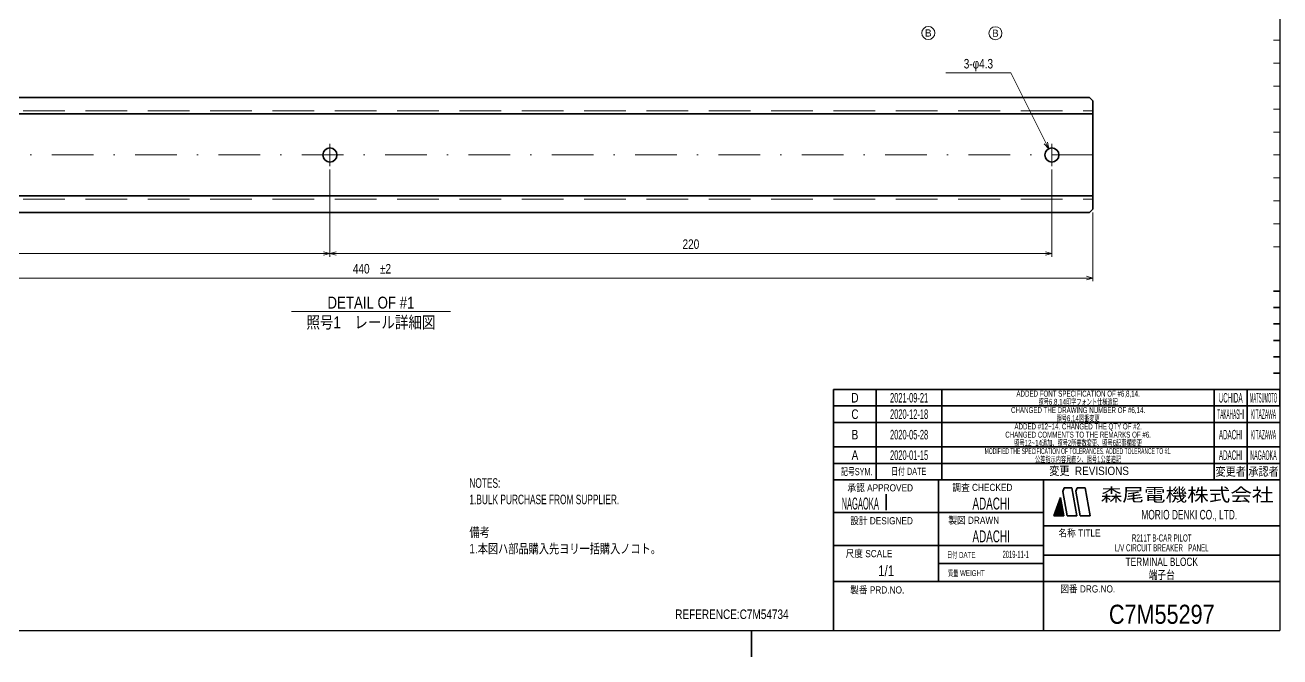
# Model space of a CAD drawing. Header units: millimetres. Extents: x 7 to 587, y 2 to 418.
# Drawn here: x 204.6 to 587, y 2 to 194.6 of the extents above; entities that cross this region are included whole.
import ezdxf
from ezdxf.enums import TextEntityAlignment as Align

# ---------------------------------------------------------------- set-up
doc = ezdxf.new("R2010")
doc.units = ezdxf.units.MM
doc.linetypes.add('DASHDOT', pattern=[25.3, 12.7, -6.3, 0, -6.3])
doc.linetypes.add('DASHED', pattern=[19, 12.7, -6.3])
for name, color, linetype in [('GR1_01', 7, 'Continuous'), ('GR1_05', 7, 'Continuous'), ('GR1_16', 7, 'Continuous'), ('図面枠C7M', 7, 'Continuous'), ('表題、部品表_01', 7, 'Continuous')]:
    doc.layers.add(name, color=color, linetype=linetype)
doc.styles.add('HG丸ｺﾞｼｯｸM-PRO', font='')
doc.styles.get('HG丸ｺﾞｼｯｸM-PRO').set_extended_font_data('HG丸ｺﾞｼｯｸM-PRO')

# ---------------------------------------------------------------- blocks, each defined once
blk = doc.blocks.new('BLKF026')
at = {"layer": '図面枠C7M', "color": 4, "linetype": 'Continuous', "lineweight": 13}
for p, q in [((519.668689, 49.19458), (520.290903, 49.816794)), ((519.749617, 49.41693), (520.269705, 49.937017)), ((519.830546, 49.63928), (520.248506, 50.05724)), ((519.911475, 49.861631), (520.227307, 50.177463)), ((519.992404, 50.083981), (520.206109, 50.297686)), ((520.073333, 50.306331), (520.18491, 50.417909)), ((520.154262, 50.528681), (520.163712, 50.538131)), ((518.157871, 44.996757), (520.693675, 47.532561)), ((518.211969, 45.192276), (520.672477, 47.652784)), ((518.292898, 45.414626), (520.651278, 47.773006)), ((518.299292, 44.996757), (520.714874, 47.412338)), ((518.373827, 45.636976), (520.63008, 47.893229)), ((518.440714, 44.996757), (520.736072, 47.292115)), ((518.454756, 45.859327), (520.608881, 48.013452)), ((518.535684, 46.081677), (520.587682, 48.133675)), ((518.582135, 44.996757), (520.757271, 47.171892)), ((518.616613, 46.304027), (520.566484, 48.253898)), ((518.697542, 46.526377), (520.545285, 48.374121)), ((518.723556, 44.996757), (520.778469, 47.051669)), ((518.778471, 46.748727), (520.524087, 48.494343)), ((518.8594, 46.971078), (520.502888, 48.614566)), ((518.864978, 44.996757), (520.799668, 46.931447)), ((518.940329, 47.193428), (520.48169, 48.734789)), ((519.006399, 44.996757), (520.820866, 46.811224)), ((519.021258, 47.415778), (520.460491, 48.855012)), ((519.102186, 47.638128), (520.439293, 48.975235)), ((519.147821, 44.996757), (520.842065, 46.691001)), ((519.183115, 47.860479), (520.418094, 49.095457)), ((519.264044, 48.082829), (520.396896, 49.21568)), ((519.289242, 44.996757), (520.863263, 46.570778)), ((519.344973, 48.305179), (520.375697, 49.335903)), ((519.425902, 48.527529), (520.354499, 49.456126)), ((519.430663, 44.996757), (520.884462, 46.450555)), ((519.506831, 48.749879), (520.3333, 49.576349)), ((519.572085, 44.996757), (520.90566, 46.330332)), ((519.58776, 48.97223), (520.312102, 49.696572)), ((519.713506, 44.996757), (520.926859, 46.21011)), ((519.854927, 44.996757), (520.948057, 46.089887)), ((519.996349, 44.996757), (520.969256, 45.969664)), ((520.13777, 44.996757), (520.990455, 45.849441)), ((520.279191, 44.996757), (521.011653, 45.729218)), ((520.420613, 44.996757), (521.032852, 45.608995)), ((520.562034, 44.996757), (521.05405, 45.488773)), ((520.703455, 44.996757), (521.075249, 45.36855)), ((520.844877, 44.996757), (521.096447, 45.248327)), ((520.986298, 44.996757), (521.117646, 45.128104)), ((521.12772, 44.996757), (521.138844, 45.007881))]:
    blk.add_line(p, q, dxfattribs=at)
blk = doc.blocks.new('BLKF023')
at = {"layer": '図面枠C7M', "color": 2, "linetype": 'Continuous', "lineweight": 25}
for p in [(587, 410), (7, 10)]:
    blk.add_line(p, (587, 10), dxfattribs=at)
at = {"layer": '図面枠C7M', "color": 4, "linetype": 'Continuous', "lineweight": 13}
for p, q in [((585, 190), (587, 190)), ((585, 183), (587, 183)), ((585, 176), (587, 176)), ((585, 169), (587, 169)), ((585, 162), (587, 162)), ((585, 155), (587, 155)), ((585, 148), (587, 148)), ((585, 141), (587, 141)), ((585, 134), (587, 134)), ((585, 127), (587, 127))]:
    blk.add_line(p, q, dxfattribs=at)
at = {"layer": '図面枠C7M', "color": 3, "linetype": 'Continuous', "lineweight": 35}
for p, q in [((587, 113.5), (585, 113.5)), ((587, 108.5), (585, 108.5)), ((587, 103.5), (585, 103.5)), ((587, 98.5), (585, 98.5)), ((587, 93.5), (585, 93.5)), ((587, 88.5), (585, 88.5)), ((587, 83.5), (585, 83.5)), ((451, 78.5), (587, 78.5)), ((451, 78.5), (451, 10)), ((464, 56), (464, 78.5)), ((484, 56), (484, 78.5)), ((567, 56), (567, 78.5)), ((577, 56), (577, 78.5)), ((451, 73.5), (587, 73.5)), ((451, 66), (587, 66)), ((451, 61), (587, 61)), ((451, 56), (587, 56)), ((483, 56), (483, 25)), ((515, 56), (515, 10)), ((467.01, 51.56), (467.01, 46.69)), ((518.14, 45), (520.16, 50.55)), ((521.14, 45), (520.16, 50.55)), ((520.84, 52.4), (521.23, 53.5)), ((522.14, 45), (520.84, 52.4)), ((521.23, 53.5), (523.64, 53.5)), ((525.14, 45), (523.64, 53.5)), ((525.18, 53.5), (524.82, 52.51)), ((526.14, 45), (524.82, 52.51)), ((525.18, 53.5), (527.64, 53.5)), ((529.14, 45), (527.64, 53.5)), ((451, 46), (515, 46)), ((518.14, 45), (521.14, 45)), ((522.14, 45), (525.14, 45)), ((526.14, 45), (529.14, 45)), ((515, 42), (587, 42)), ((451, 36), (515, 36)), ((515, 33), (587, 33)), ((483, 30.5), (515, 30.5)), ((451, 25), (587, 25)), ((426, 2), (426, 10))]:
    blk.add_line(p, q, dxfattribs=at)
at = {"layer": '図面枠C7M', "color": 4, "linetype": 'Continuous', "lineweight": 13}
blk.add_blockref('BLKF026', (0, 0), dxfattribs=at)
at = {"layer": '図面枠C7M', "color": 4, "linetype": 'Continuous', "lineweight": 13, "style": 'HG丸ｺﾞｼｯｸM-PRO'}
for s, height, width, p in [('記号SYM.', 2.182, 0.69227, (458.03, 58.49)), ('日付 DATE', 2.182, 0.692507, (473.87, 58.58)), ('変更  REVISIONS', 2.5455, 0.887352, (528.85, 58.72)), ('変更者', 2.545, 0.887717, (572, 58.5)), ('承認者', 2.545, 0.887717, (582, 58.5)), ('承認 APPROVED', 2.1818, 0.863151, (465.21, 53.54)), ('調査 CHECKED', 2.182, 0.863174, (496.34, 53.67)), ('設計 DESIGNED', 2.1818, 0.862613, (465.61, 43.51)), ('製図 DRAWN', 2.182, 0.863099, (493.7, 43.65)), ('名称 TITLE', 2.182, 0.862489, (525.93, 39.77)), ('尺度 SCALE', 2.182, 0.862581, (461.78, 33.49)), ('日付 DATE', 1.818, 0.618255, (489.88, 33.09)), ('質量 WEIGHT', 1.818, 0.618812, (491.46, 27.55)), ('製番 PRD.NO.', 2.182, 0.863299, (464.29, 22.41)), ('図番 DRG.NO.', 2.182, 0.863083, (528.44, 22.73))]:
    blk.add_text(s, height=height, dxfattribs=dict(at, width=width)).set_placement(p, align=Align.MIDDLE_CENTER)
at = {"layer": '図面枠C7M', "color": 2, "linetype": 'Continuous', "lineweight": 25, "style": 'HG丸ｺﾞｼｯｸM-PRO', "width": 1.206081}
blk.add_text('森尾電機株式会社', height=4, dxfattribs=at).set_placement((558.72, 51.43), align=Align.MIDDLE_CENTER)
at = {"layer": '図面枠C7M', "color": 3, "linetype": 'Continuous', "lineweight": 35, "style": 'HG丸ｺﾞｼｯｸM-PRO', "width": 0.652197}
blk.add_text('MORIO DENKI CO., LTD.', height=2.9091, dxfattribs=at).set_placement((559.38, 45.36), align=Align.MIDDLE_CENTER)
blk = doc.blocks.new('BLKF027')
at = {"layer": '図面枠C7M', "color": 3, "linetype": 'Continuous', "lineweight": 35, "style": 'HG丸ｺﾞｼｯｸM-PRO'}
for s, height, width, p in [('D', 2.91, 0.784656, (457.5, 81)), ('2021-09-21', 2.909, 0.488281, (474, 81)), ('ADDED FONT SPECIFICATION OF #6,8,14.', 1.8182, 0.618174, (525.5, 82.25)), ('UCHIDA', 2.909, 0.3908, (572, 81)), ('MATSUMOTO', 2.909, 0.26157, (582, 81)), ('C', 2.91, 0.782198, (457.5, 76)), ('2020-12-18', 2.909, 0.488281, (474, 76)), ('CHANGED THE DRAWING NUMBER OF #6,14.', 1.8182, 0.61886, (525.5, 77.25)), ('TAKAHASHI', 2.909, 0.29452, (572, 76)), ('KITAZAWA', 2.909, 0.308644, (582, 76)), ('ADDED #12~14. CHANGED THE QTY OF #2.', 1.8182, 0.618303, (525.5, 72.25)), ('B', 2.91, 0.78204, (457.5, 69.75)), ('2020-05-28', 2.909, 0.488281, (474, 69.75)), ('ADACHI', 2.909, 0.39045, (572, 69.75)), ('KITAZAWA', 2.909, 0.308644, (582, 69.75)), ('MODIFIED THE SPECIFICATION OF TOLERANCES. ADDED TOLERANCE TO #1.', 1.8182, 0.497763, (525.5, 64.75)), ('A', 2.91, 0.782973, (457.5, 63.5)), ('2020-01-15', 2.909, 0.488281, (474, 63.5)), ('ADACHI', 2.909, 0.39045, (572, 63.5)), ('NAGAOKA', 2.909, 0.334453, (582, 63.5)), ('NAGAOKA', 3.636, 0.414524, (459.11, 48.75)), ('ADACHI', 3.636, 0.619335, (499, 48.75)), ('ADACHI', 3.636, 0.619335, (499, 38.75)), ('R211T B-CAR PILOT', 2.1818, 0.522123, (551, 38.25)), ('L/V CIRCUIT BREAKER\u3000PANEL', 2.1818, 0.522183, (551, 35.25)), ('2019-11-1', 2.182, 0.482367, (506.5, 33.25)), ('TERMINAL BLOCK', 2.5455, 0.742009, (551, 31)), ('1/1', 3.273, 0.80628, (467, 28.25)), ('C7M55297', 5.818, 0.846013, (551, 15))]:
    blk.add_text(s, height=height, dxfattribs=dict(at, width=width)).set_placement(p, align=Align.MIDDLE_CENTER)
blk = doc.blocks.new('BLKF058')
at = {"layer": 'GR1_01', "color": 3, "linetype": 'Continuous', "lineweight": 35}
for p, q in [((91, 172.5), (529, 172.5)), ((529, 172.5), (530, 171.5)), ((530, 171.5), (530, 138.5)), ((90, 167.5), (530, 167.5)), ((90, 142.5), (530, 142.5)), ((530, 138.5), (529, 137.5)), ((91, 137.5), (529, 137.5))]:
    blk.add_line(p, q, dxfattribs=at)
at = {"layer": 'GR1_01', "color": 4, "linetype": 'DASHED', "lineweight": 13}
for p, q in [((90, 168.5), (530, 168.5)), ((90, 141.5), (530, 141.5))]:
    blk.add_line(p, q, dxfattribs=at)
at = {"layer": 'GR1_01', "color": 4, "linetype": 'DASHDOT', "lineweight": 13}
for p, q in [((297.5, 158.37), (297.5, 151.62)), ((517.5, 158.37), (517.5, 151.62)), ((85.72, 155), (536.19, 155))]:
    blk.add_line(p, q, dxfattribs=at)
at = {"layer": 'GR1_01', "color": 3, "linetype": 'Continuous', "lineweight": 35}
for centre in [(297.5, 155), (517.5, 155)]:
    blk.add_circle(centre, 2.15, dxfattribs=at)
blk = doc.blocks.new('FXTIP_ARROW_E')
at = {"color": 0, "linetype": 'Continuous', "lineweight": -2}
for q in [(-1, 0), (-0.97, 0.26), (-0.97, -0.26)]:
    blk.add_line((0, 0), q, dxfattribs=at)
blk = doc.blocks.new('FXTIP_ARROW_S')
at = {"color": 0, "linetype": 'Continuous', "lineweight": -2}
for q in [(-1, 0), (-0.97, 0.26), (-0.97, -0.26)]:
    blk.add_line((0, 0), q, dxfattribs=at)
blk = doc.blocks.new('BLKF161')
at = {"layer": 'GR1_05', "color": 4, "linetype": 'Continuous', "lineweight": 13}
blk.add_circle((479.86, 192.19), 2, dxfattribs=at)
at = {"layer": 'GR1_05', "color": 4, "linetype": 'Continuous', "lineweight": 13, "style": 'HG丸ｺﾞｼｯｸM-PRO', "width": 1.04272}
blk.add_text('B', height=2.18, dxfattribs=at).set_placement((479.86, 192.19), align=Align.MIDDLE_CENTER)
blk = doc.blocks.new('BLKF162')
at = {"layer": 'GR1_05', "color": 4, "linetype": 'Continuous', "lineweight": 13}
blk.add_circle((500.3, 192.11), 2, dxfattribs=at)
at = {"layer": 'GR1_05', "color": 4, "linetype": 'Continuous', "lineweight": 13, "style": 'HG丸ｺﾞｼｯｸM-PRO', "width": 1.04272}
blk.add_text('B', height=2.18, dxfattribs=at).set_placement((500.3, 192.11), align=Align.MIDDLE_CENTER)
blk = doc.blocks.new('BLKF167')
at = {"layer": '図面枠C7M', "color": 3, "linetype": 'Continuous', "lineweight": 35}
for p, q in [((451, 83.5), (587, 83.5)), ((451, 83.5), (451, 78.5)), ((464, 83.5), (464, 78.5)), ((484, 83.5), (484, 78.5)), ((567, 83.5), (567, 78.5)), ((577, 83.5), (577, 78.5)), ((587, 83.5), (587, 78.5)), ((451, 78.5), (587, 78.5))]:
    blk.add_line(p, q, dxfattribs=at)
blk = doc.blocks.new('BLKF166')
at = {"layer": '図面枠C7M', "color": 3, "linetype": 'Continuous', "lineweight": 35}
blk.add_blockref('BLKF167', (0, 0), dxfattribs=at)

msp = doc.modelspace()

# ---------------------------------------------------------------- linework, layer by layer
at = {"layer": 'GR1_16', "color": 4, "linetype": 'Continuous', "lineweight": 13}
for p, q in [((505, 180), (485.24, 180)), ((516.54, 156.92), (505, 180)), ((297.5, 150.62), (297.5, 124)), ((517.5, 150.62), (517.5, 124)), ((530, 137.5), (530, 116.5)), ((102.5, 125), (297.5, 125)), ((297.5, 125), (517.5, 125)), ((90, 117.5), (530, 117.5)), ((285.8, 107.3), (334.2, 107.3))]:
    msp.add_line(p, q, dxfattribs=at)

# ---------------------------------------------------------------- block references
at = {"layer": 'GR1_01', "color": 3, "linetype": 'Continuous', "lineweight": 35}
msp.add_blockref('BLKF058', (0, 0), dxfattribs=at)
at = {"layer": 'GR1_05', "color": 4, "linetype": 'Continuous', "lineweight": 13}
for name in ['BLKF161', 'BLKF162']:
    msp.add_blockref(name, (0, 0), dxfattribs=at)
at = {"layer": 'GR1_16', "color": 4, "linetype": 'Continuous', "lineweight": 13, "xscale": 2, "yscale": 2}
for name, p, rotation in [('FXTIP_ARROW_S', (516.54, 156.92), 296.565051152295), ('FXTIP_ARROW_E', (297.5, 125), 360), ('FXTIP_ARROW_S', (297.5, 125), 180), ('FXTIP_ARROW_E', (517.5, 125), 360), ('FXTIP_ARROW_E', (530, 117.5), 360)]:
    msp.add_blockref(name, p, dxfattribs=dict(at, rotation=rotation))
at = {"layer": '図面枠C7M', "color": 4, "linetype": 'Continuous', "lineweight": 13}
msp.add_blockref('BLKF023', (0, 0), dxfattribs=at)
at = {"layer": '図面枠C7M', "color": 3, "linetype": 'Continuous', "lineweight": 35}
for name in ['BLKF166', 'BLKF027']:
    msp.add_blockref(name, (0, 0), dxfattribs=at)

# ---------------------------------------------------------------- texts
at = {"layer": 'GR1_16', "color": 3, "linetype": 'Continuous', "lineweight": 35, "style": 'HG丸ｺﾞｼｯｸM-PRO', "width": 0.783565}
msp.add_text('3-φ4.3', height=2.909, dxfattribs=at).set_placement((495.12, 180.5), align=Align.BOTTOM_CENTER)
at = {"layer": 'GR1_16', "color": 3, "linetype": 'Continuous', "lineweight": 35, "style": 'HG丸ｺﾞｼｯｸM-PRO'}
for s, width, p in [('220', 0.784542, (407.5, 125.5)), ('440', 0.784542, (307.04, 118)), ('±2', 0.782992, (314.44, 118))]:
    msp.add_text(s, height=2.909, rotation=0, dxfattribs=dict(at, width=width)).set_placement(p, align=Align.BOTTOM_CENTER)
for s, height, width, p in [('DETAIL OF #1', 3.6364, 0.830981, (310, 110)), ('照号1\u3000レール詳細図', 3.636, 0.830534, (310, 104))]:
    msp.add_text(s, height=height, dxfattribs=dict(at, width=width)).set_placement(p, align=Align.MIDDLE_CENTER)
at = {"layer": '図面枠C7M', "color": 3, "linetype": 'Continuous', "lineweight": 35, "style": 'HG丸ｺﾞｼｯｸM-PRO'}
for s, height, width, p in [('照号6,8,14印字フォント仕様追記', 1.8182, 0.618907, (525.5, 79.75)), ('照号6,14図番変更', 1.818, 0.618999, (525.5, 74.75)), ('CHANGED COMMENTS TO THE REMARKS OF #6.', 1.8182, 0.618536, (525.5, 69.75)), ('照号12~14追加、照号2所要数変更、照号6記事欄変更', 1.8182, 0.619057, (525.5, 67.25)), ('公差指示内容見直シ、照号1公差追記', 1.8182, 0.619003, (525.5, 62.25)), ('端子台', 2.545, 0.741121, (551, 27)), ('REFERENCE:C7M54734', 2.9091, 0.783575, (420, 15))]:
    msp.add_text(s, height=height, dxfattribs=dict(at, width=width)).set_placement(p, align=Align.MIDDLE_CENTER)
at = {"layer": '表題、部品表_01', "color": 3, "linetype": 'Continuous', "lineweight": 35, "style": 'HG丸ｺﾞｼｯｸM-PRO'}
for s, height, width, p in [('NOTES:', 2.909, 0.651134, (340, 55)), ('1.BULK PURCHASE FROM SUPPLIER.', 2.9091, 0.651852, (340, 50)), ('備考', 2.909, 0.781842, (340, 40)), ('1.本図ハ部品購入先ヨリ一括購入ノコト。', 2.9091, 0.782004, (340, 35))]:
    msp.add_text(s, height=height, dxfattribs=dict(at, width=width)).set_placement(p, align=Align.MIDDLE_LEFT)

doc.saveas('drawing.dxf')
